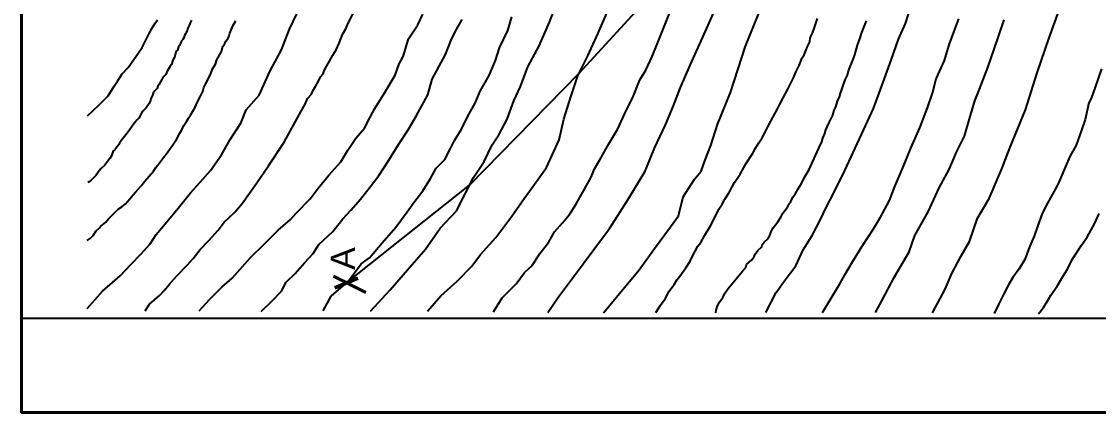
# Model space of a CAD drawing. Header units: millimetres. Extents: x 19067981 to 38137102, y 2652003 to 2652615.
# Drawn here: x 19068230.61 to 19068244.14, y 2652464.04 to 2652468.95 of the extents above; entities that cross this region are included whole.
import ezdxf

# ---------------------------------------------------------------- set-up
doc = ezdxf.new("R2010")
doc.units = ezdxf.units.MM
doc.layers.add('Layer1', color=7, linetype='Continuous', lineweight=50)
doc.styles.get("Standard").update_dxf_attribs({"font": 'arial.ttf'})

msp = doc.modelspace()

# ---------------------------------------------------------------- linework, layer by layer
at = {"color": 0, "lineweight": 40, "ltscale": 0.2}
msp.add_lwpolyline([(19068230.614, 2652493.739), (19068251.614, 2652493.739), (19068251.614, 2652464.039), (19068230.614, 2652464.039), (19068230.614, 2652493.739)], dxfattribs=at)
for points in [[(19068230.614, 2652465.22), (19068230.614, 2652493.739), (19068250.827, 2652493.739), (19068250.827, 2652465.22), (19068230.614, 2652465.22)], [(19068230.614, 2652465.22), (19068230.614, 2652493.739), (19068250.827, 2652493.739), (19068250.827, 2652465.22), (19068230.614, 2652465.22)], [(19068242.052, 2652465.288), (19068242.212, 2652465.586), (19068242.295, 2652465.783), (19068242.41, 2652465.997), (19068242.52, 2652466.185), (19068242.621, 2652466.479), (19068242.766, 2652466.724), (19068242.924, 2652467.096), (19068243.031, 2652467.37), (19068243.223, 2652467.839), (19068243.369, 2652468.303), (19068243.52, 2652468.744), (19068243.699, 2652469.244), (19068243.785, 2652469.622), (19068243.909, 2652470.154), (19068243.968, 2652470.455), (19068244.016, 2652470.744), (19068244.129, 2652471.208), (19068244.197, 2652471.607)], [(19068231.437, 2652465.343), (19068231.631, 2652465.56), (19068231.852, 2652465.754), (19068231.987, 2652465.897), (19068232.113, 2652466.026), (19068232.229, 2652466.156), (19068232.305, 2652466.272), (19068232.438, 2652466.432), (19068232.58, 2652466.602), (19068232.737, 2652466.796), (19068232.859, 2652466.932), (19068232.988, 2652467.078), (19068233.124, 2652467.275), (19068233.236, 2652467.466), (19068233.367, 2652467.671), (19068233.435, 2652467.837), (19068233.598, 2652468.024), (19068233.737, 2652468.33), (19068233.88, 2652468.592), (19068233.98, 2652468.852), (19068234.12, 2652469.147)], [(19068232.166, 2652465.313), (19068232.22, 2652465.4), (19068232.347, 2652465.506), (19068232.407, 2652465.57), (19068232.47, 2652465.647), (19068232.565, 2652465.753), (19068232.696, 2652465.889), (19068232.768, 2652465.974), (19068232.858, 2652466.085), (19068232.965, 2652466.197), (19068233.083, 2652466.326), (19068233.159, 2652466.428), (19068233.293, 2652466.553), (19068233.386, 2652466.661), (19068233.479, 2652466.791), (19068233.569, 2652466.921), (19068233.714, 2652467.137), (19068233.914, 2652467.432), (19068234.126, 2652467.823), (19068234.177, 2652467.909), (19068234.205, 2652467.98), (19068234.256, 2652468.037), (19068234.276, 2652468.085), (19068234.306, 2652468.131), (19068234.342, 2652468.197), (19068234.369, 2652468.253), (19068234.4, 2652468.291), (19068234.419, 2652468.339), (19068234.431, 2652468.363), (19068234.481, 2652468.448), (19068234.524, 2652468.526), (19068234.564, 2652468.59), (19068234.603, 2652468.675), (19068234.644, 2652468.783), (19068234.685, 2652468.854), (19068234.716, 2652468.926), (19068234.823, 2652469.134)], [(19068234.998, 2652465.309), (19068235.245, 2652465.578), (19068235.46, 2652465.83), (19068235.686, 2652466.088), (19068235.87, 2652466.351), (19068236.075, 2652466.572), (19068236.191, 2652466.793), (19068236.288, 2652466.989), (19068236.425, 2652467.189), (19068236.525, 2652467.399), (19068236.609, 2652467.525), (19068236.714, 2652467.72), (19068236.798, 2652467.951), (19068236.882, 2652468.13), (19068236.971, 2652468.378), (19068237.113, 2652468.641), (19068237.245, 2652468.94), (19068237.323, 2652469.146)], [(19068237.923, 2652465.291), (19068238.123, 2652465.531), (19068238.369, 2652465.829), (19068238.561, 2652466.098), (19068238.764, 2652466.37), (19068238.865, 2652466.506), (19068238.923, 2652466.746), (19068239.066, 2652466.97), (19068239.148, 2652467.07), (19068239.197, 2652467.199), (19068239.271, 2652467.391), (19068239.354, 2652467.654), (19068239.517, 2652468.055), (19068239.705, 2652468.638), (19068239.922, 2652469.173)], [(19068239.963, 2652465.296), (19068240.092, 2652465.545), (19068240.203, 2652465.703), (19068240.336, 2652465.881), (19068240.43, 2652466.08), (19068240.541, 2652466.262), (19068240.639, 2652466.446), (19068240.723, 2652466.619), (19068240.802, 2652466.773), (19068240.955, 2652467.078), (19068241.057, 2652467.304), (19068241.187, 2652467.585), (19068241.313, 2652467.854), (19068241.401, 2652468.095), (19068241.536, 2652468.464), (19068241.628, 2652468.727), (19068241.714, 2652468.924), (19068241.781, 2652469.131)], [(19068231.444, 2652467.763), (19068231.584, 2652467.899), (19068231.701, 2652468.014), (19068231.779, 2652468.136), (19068231.819, 2652468.198), (19068231.879, 2652468.292), (19068231.952, 2652468.369), (19068232.081, 2652468.553), (19068232.129, 2652468.622), (19068232.217, 2652468.795), (19068232.249, 2652468.858), (19068232.293, 2652468.926), (19068232.32, 2652468.968)], [(19068232.846, 2652465.313), (19068232.973, 2652465.459), (19068233.13, 2652465.61), (19068233.26, 2652465.727), (19068233.489, 2652465.986), (19068233.66, 2652466.153), (19068233.837, 2652466.326), (19068233.993, 2652466.462), (19068234.061, 2652466.541), (19068234.238, 2652466.722), (19068234.341, 2652466.857), (19068234.473, 2652467.02), (19068234.622, 2652467.185), (19068234.713, 2652467.334), (19068234.813, 2652467.482), (19068234.92, 2652467.61), (19068234.993, 2652467.747), (19068235.052, 2652467.855), (19068235.176, 2652468.058), (19068235.305, 2652468.272), (19068235.355, 2652468.415), (19068235.408, 2652468.51), (19068235.472, 2652468.729), (19068235.591, 2652468.907), (19068235.653, 2652469.039)], [(19068234.402, 2652465.314), (19068234.504, 2652465.497), (19068234.713, 2652465.681), (19068234.88, 2652465.905), (19068234.982, 2652465.981), (19068235.145, 2652466.17), (19068235.313, 2652466.364), (19068235.456, 2652466.557), (19068235.54, 2652466.676), (19068235.655, 2652466.82), (19068235.749, 2652466.977), (19068235.821, 2652467.108), (19068235.928, 2652467.214), (19068235.999, 2652467.343), (19068236.053, 2652467.454), (19068236.139, 2652467.594), (19068236.217, 2652467.759), (19068236.31, 2652467.922), (19068236.374, 2652468.073), (19068236.485, 2652468.268), (19068236.565, 2652468.457), (19068236.618, 2652468.618), (19068236.72, 2652468.835), (19068236.77, 2652469.008)], [(19068235.712, 2652465.309), (19068235.879, 2652465.504), (19068236.085, 2652465.689), (19068236.269, 2652465.874), (19068236.377, 2652466.024), (19068236.571, 2652466.237), (19068236.773, 2652466.503), (19068236.926, 2652466.726), (19068237.083, 2652466.939), (19068237.208, 2652467.113), (19068237.364, 2652467.46), (19068237.423, 2652467.721), (19068237.517, 2652468.014), (19068237.6, 2652468.265), (19068237.726, 2652468.517), (19068237.855, 2652468.803), (19068237.977, 2652469.082)], [(19068236.541, 2652465.303), (19068236.65, 2652465.479), (19068236.827, 2652465.653), (19068236.929, 2652465.798), (19068237.026, 2652465.886), (19068237.122, 2652466.033), (19068237.231, 2652466.174), (19068237.309, 2652466.308), (19068237.406, 2652466.421), (19068237.496, 2652466.523), (19068237.577, 2652466.65), (19068237.663, 2652466.803), (19068237.769, 2652466.995), (19068237.808, 2652467.099), (19068237.875, 2652467.209), (19068237.99, 2652467.412), (19068238.101, 2652467.598), (19068238.212, 2652467.84), (19068238.29, 2652467.993), (19068238.378, 2652468.215), (19068238.454, 2652468.338), (19068238.533, 2652468.509), (19068238.595, 2652468.664), (19068238.705, 2652468.936), (19068238.77, 2652469.089)], [(19068238.581, 2652465.295), (19068238.639, 2652465.386), (19068238.696, 2652465.465), (19068238.721, 2652465.512), (19068238.742, 2652465.557), (19068238.811, 2652465.647), (19068238.849, 2652465.708), (19068238.879, 2652465.749), (19068238.955, 2652465.855), (19068239.009, 2652465.94), (19068239.042, 2652466.003), (19068239.108, 2652466.125), (19068239.144, 2652466.172), (19068239.196, 2652466.264), (19068239.268, 2652466.384), (19068239.306, 2652466.461), (19068239.37, 2652466.592), (19068239.413, 2652466.656), (19068239.448, 2652466.715), (19068239.501, 2652466.8), (19068239.54, 2652466.873), (19068239.568, 2652466.925), (19068239.64, 2652467.031), (19068239.686, 2652467.114), (19068239.711, 2652467.161), (19068239.798, 2652467.293), (19068239.832, 2652467.356), (19068239.875, 2652467.424), (19068239.913, 2652467.487), (19068239.951, 2652467.559), (19068239.985, 2652467.626), (19068240.024, 2652467.697), (19068240.055, 2652467.751), (19068240.107, 2652467.85), (19068240.131, 2652467.902), (19068240.177, 2652467.99), (19068240.239, 2652468.1), (19068240.31, 2652468.239), (19068240.338, 2652468.311), (19068240.378, 2652468.395), (19068240.418, 2652468.492), (19068240.441, 2652468.53), (19068240.467, 2652468.592), (19068240.48, 2652468.626), (19068240.513, 2652468.693), (19068240.519, 2652468.744), (19068240.546, 2652468.8), (19068240.573, 2652468.874), (19068240.61, 2652468.984)], [(19068241.337, 2652465.294), (19068241.422, 2652465.449), (19068241.578, 2652465.741), (19068241.762, 2652466.056), (19068241.834, 2652466.261), (19068241.998, 2652466.557), (19068242.137, 2652466.859), (19068242.262, 2652467.088), (19068242.355, 2652467.306), (19068242.455, 2652467.51), (19068242.52, 2652467.726), (19068242.587, 2652467.95), (19068242.643, 2652468.099), (19068242.749, 2652468.369), (19068242.83, 2652468.601), (19068242.886, 2652468.771), (19068242.953, 2652468.969)], [(19068231.44, 2652466.196), (19068231.482, 2652466.229), (19068231.512, 2652466.262), (19068231.552, 2652466.32), (19068231.587, 2652466.353), (19068231.61, 2652466.378), (19068231.672, 2652466.428), (19068231.707, 2652466.468), (19068231.754, 2652466.518), (19068231.829, 2652466.59), (19068231.873, 2652466.619), (19068231.918, 2652466.657), (19068231.947, 2652466.693), (19068232.015, 2652466.773), (19068232.045, 2652466.803), (19068232.079, 2652466.841), (19068232.117, 2652466.885), (19068232.163, 2652466.945), (19068232.216, 2652467.007), (19068232.272, 2652467.07), (19068232.3, 2652467.116), (19068232.322, 2652467.141), (19068232.397, 2652467.24), (19068232.441, 2652467.299), (19068232.481, 2652467.353), (19068232.504, 2652467.387), (19068232.564, 2652467.474), (19068232.601, 2652467.545), (19068232.626, 2652467.589), (19068232.651, 2652467.641), (19068232.684, 2652467.692), (19068232.711, 2652467.735), (19068232.734, 2652467.773), (19068232.793, 2652467.873), (19068232.826, 2652467.938), (19068232.858, 2652468.002), (19068232.893, 2652468.068), (19068232.904, 2652468.118), (19068232.924, 2652468.16), (19068232.989, 2652468.282), (19068233.014, 2652468.353), (19068233.048, 2652468.412), (19068233.062, 2652468.46), (19068233.125, 2652468.572), (19068233.144, 2652468.632), (19068233.168, 2652468.67), (19068233.181, 2652468.699), (19068233.207, 2652468.739), (19068233.223, 2652468.768), (19068233.231, 2652468.802), (19068233.271, 2652468.9), (19068233.305, 2652468.958)], [(19068239.334, 2652465.291), (19068239.338, 2652465.324), (19068239.351, 2652465.366), (19068239.377, 2652465.421), (19068239.422, 2652465.481), (19068239.443, 2652465.53), (19068239.49, 2652465.596), (19068239.669, 2652465.812), (19068239.711, 2652465.858), (19068239.719, 2652465.897), (19068239.785, 2652465.954), (19068239.815, 2652465.999), (19068239.827, 2652466.028), (19068239.862, 2652466.071), (19068239.909, 2652466.117), (19068239.914, 2652466.144), (19068239.941, 2652466.177), (19068239.989, 2652466.225), (19068240.007, 2652466.253), (19068240.018, 2652466.284), (19068240.032, 2652466.318), (19068240.054, 2652466.357), (19068240.112, 2652466.431), (19068240.149, 2652466.492), (19068240.175, 2652466.54), (19068240.232, 2652466.615), (19068240.254, 2652466.66), (19068240.272, 2652466.676), (19068240.285, 2652466.707), (19068240.304, 2652466.746), (19068240.333, 2652466.787), (19068240.368, 2652466.848), (19068240.407, 2652466.915), (19068240.44, 2652466.975), (19068240.479, 2652467.048), (19068240.502, 2652467.079), (19068240.522, 2652467.129), (19068240.539, 2652467.165), (19068240.569, 2652467.229), (19068240.586, 2652467.266), (19068240.604, 2652467.313), (19068240.63, 2652467.365), (19068240.666, 2652467.435), (19068240.677, 2652467.483), (19068240.701, 2652467.541), (19068240.716, 2652467.586), (19068240.757, 2652467.681), (19068240.801, 2652467.773), (19068240.82, 2652467.835), (19068240.84, 2652467.876), (19068240.862, 2652467.947), (19068240.886, 2652468.002), (19068240.899, 2652468.049), (19068240.919, 2652468.105), (19068240.958, 2652468.214), (19068240.987, 2652468.274), (19068241.001, 2652468.33), (19068241.054, 2652468.462), (19068241.078, 2652468.531), (19068241.114, 2652468.649), (19068241.14, 2652468.728), (19068241.168, 2652468.808), (19068241.225, 2652468.955)], [(19068244.175, 2652468.352), (19068244.136, 2652468.23), (19068244.098, 2652468.125), (19068244.045, 2652467.979), (19068244.016, 2652467.928), (19068243.971, 2652467.719), (19068243.922, 2652467.569), (19068243.857, 2652467.393), (19068243.778, 2652467.253), (19068243.723, 2652467.125), (19068243.666, 2652466.987), (19068243.626, 2652466.902), (19068243.559, 2652466.781), (19068243.498, 2652466.667), (19068243.433, 2652466.538), (19068243.372, 2652466.375), (19068243.331, 2652466.251), (19068243.274, 2652466.117), (19068243.215, 2652465.959), (19068243.142, 2652465.842), (19068243.063, 2652465.734), (19068243.01, 2652465.643), (19068242.953, 2652465.538), (19068242.915, 2652465.463), (19068242.884, 2652465.396), (19068242.827, 2652465.28)], [(19068243.385, 2652465.276), (19068243.446, 2652465.358), (19068243.494, 2652465.434), (19068243.54, 2652465.51), (19068243.619, 2652465.623), (19068243.689, 2652465.748), (19068243.749, 2652465.838), (19068243.81, 2652465.959), (19068243.927, 2652466.138), (19068243.998, 2652466.238), (19068244.093, 2652466.415), (19068244.146, 2652466.538)]]:
    msp.add_lwpolyline(points)
at = {"color": 1}
msp.add_lwpolyline([(19068234.696, 2652465.667), (19068236.24, 2652466.891), (19068237.617, 2652468.299), (19068238.95, 2652469.75), (19068240.011, 2652471.41), (19068241.031, 2652473.095), (19068242.05, 2652474.781), (19068243.282, 2652476.318), (19068244.447, 2652477.907), (19068244.863, 2652479.833), (19068245.259, 2652481.763), (19068245.64, 2652483.696), (19068245.563, 2652485.664), (19068245.278, 2652487.613), (19068244.429, 2652489.391), (19068242.786, 2652490.48)], dxfattribs=at)
at = {"color": 61}
for points in [[(19068232.748, 2652468.964), (19068232.737, 2652468.939), (19068232.718, 2652468.898), (19068232.699, 2652468.855), (19068232.695, 2652468.832), (19068232.682, 2652468.809), (19068232.673, 2652468.794), (19068232.662, 2652468.773), (19068232.654, 2652468.744), (19068232.64, 2652468.723), (19068232.624, 2652468.703), (19068232.612, 2652468.67), (19068232.599, 2652468.646), (19068232.585, 2652468.63), (19068232.573, 2652468.589), (19068232.557, 2652468.575), (19068232.545, 2652468.534), (19068232.534, 2652468.494), (19068232.515, 2652468.463), (19068232.498, 2652468.406), (19068232.482, 2652468.385), (19068232.444, 2652468.325), (19068232.428, 2652468.284), (19068232.405, 2652468.26), (19068232.385, 2652468.235), (19068232.376, 2652468.218), (19068232.358, 2652468.191), (19068232.339, 2652468.153), (19068232.326, 2652468.137), (19068232.317, 2652468.105), (19068232.288, 2652468.077), (19068232.269, 2652468.046), (19068232.258, 2652468.019), (19068232.239, 2652467.981), (19068232.235, 2652467.955), (19068232.216, 2652467.916), (19068232.178, 2652467.864), (19068232.146, 2652467.83), (19068232.131, 2652467.816), (19068232.114, 2652467.781), (19068232.086, 2652467.735), (19068232.064, 2652467.708), (19068232.042, 2652467.684), (19068232.023, 2652467.662), (19068231.975, 2652467.593), (19068231.942, 2652467.545), (19068231.892, 2652467.481), (19068231.872, 2652467.463), (19068231.843, 2652467.422), (19068231.835, 2652467.404), (19068231.789, 2652467.342), (19068231.769, 2652467.325), (19068231.761, 2652467.31), (19068231.743, 2652467.261), (19068231.723, 2652467.228), (19068231.706, 2652467.206), (19068231.682, 2652467.175), (19068231.654, 2652467.139), (19068231.616, 2652467.102), (19068231.588, 2652467.071), (19068231.546, 2652467.013), (19068231.521, 2652466.987), (19068231.487, 2652466.955), (19068231.462, 2652466.935), (19068231.447, 2652466.926)], [(19068233.624, 2652465.305), (19068233.76, 2652465.441), (19068233.878, 2652465.563), (19068233.936, 2652465.673), (19068234.05, 2652465.784), (19068234.168, 2652465.919), (19068234.275, 2652466.036), (19068234.347, 2652466.146), (19068234.525, 2652466.311), (19068234.649, 2652466.468), (19068234.748, 2652466.58), (19068234.871, 2652466.715), (19068234.993, 2652466.873), (19068235.103, 2652467.013), (19068235.227, 2652467.205), (19068235.349, 2652467.405), (19068235.468, 2652467.589), (19068235.568, 2652467.758), (19068235.716, 2652468.027), (19068235.772, 2652468.225), (19068235.938, 2652468.535), (19068236.013, 2652468.726), (19068236.081, 2652468.854), (19068236.148, 2652468.972)], [(19068237.222, 2652465.296), (19068237.357, 2652465.489), (19068237.533, 2652465.725), (19068237.814, 2652466.103), (19068237.999, 2652466.347), (19068238.23, 2652466.71), (19068238.445, 2652467.068), (19068238.564, 2652467.356), (19068238.699, 2652467.652), (19068238.797, 2652467.881), (19068238.889, 2652468.117), (19068239.012, 2652468.399), (19068239.171, 2652468.751), (19068239.304, 2652469.053)], [(19068240.671, 2652465.295), (19068240.769, 2652465.451), (19068240.892, 2652465.655), (19068240.954, 2652465.767), (19068241.049, 2652465.932), (19068241.172, 2652466.125), (19068241.314, 2652466.344), (19068241.401, 2652466.493), (19068241.513, 2652466.702), (19068241.58, 2652466.876), (19068241.681, 2652467.111), (19068241.782, 2652467.359), (19068241.897, 2652467.611), (19068241.99, 2652467.865), (19068242.052, 2652468.047), (19068242.101, 2652468.226), (19068242.205, 2652468.456), (19068242.265, 2652468.655), (19068242.322, 2652468.812), (19068242.384, 2652468.982)]]:
    msp.add_lwpolyline(points, dxfattribs=at)
at = {"layer": 'Layer1'}
for p, q in [((19068234.532, 2652465.752), (19068234.936, 2652465.543)), ((19068234.548, 2652465.604), (19068234.836, 2652465.726))]:
    msp.add_line(p, q, dxfattribs=at)

# ---------------------------------------------------------------- texts
at = {"insert": (19068234.496, 2652465.829), "char_height": 0.305, "attachment_point": 1, "rotation": 90}
msp.add_mtext('A', dxfattribs=at)

doc.saveas('drawing.dxf')
